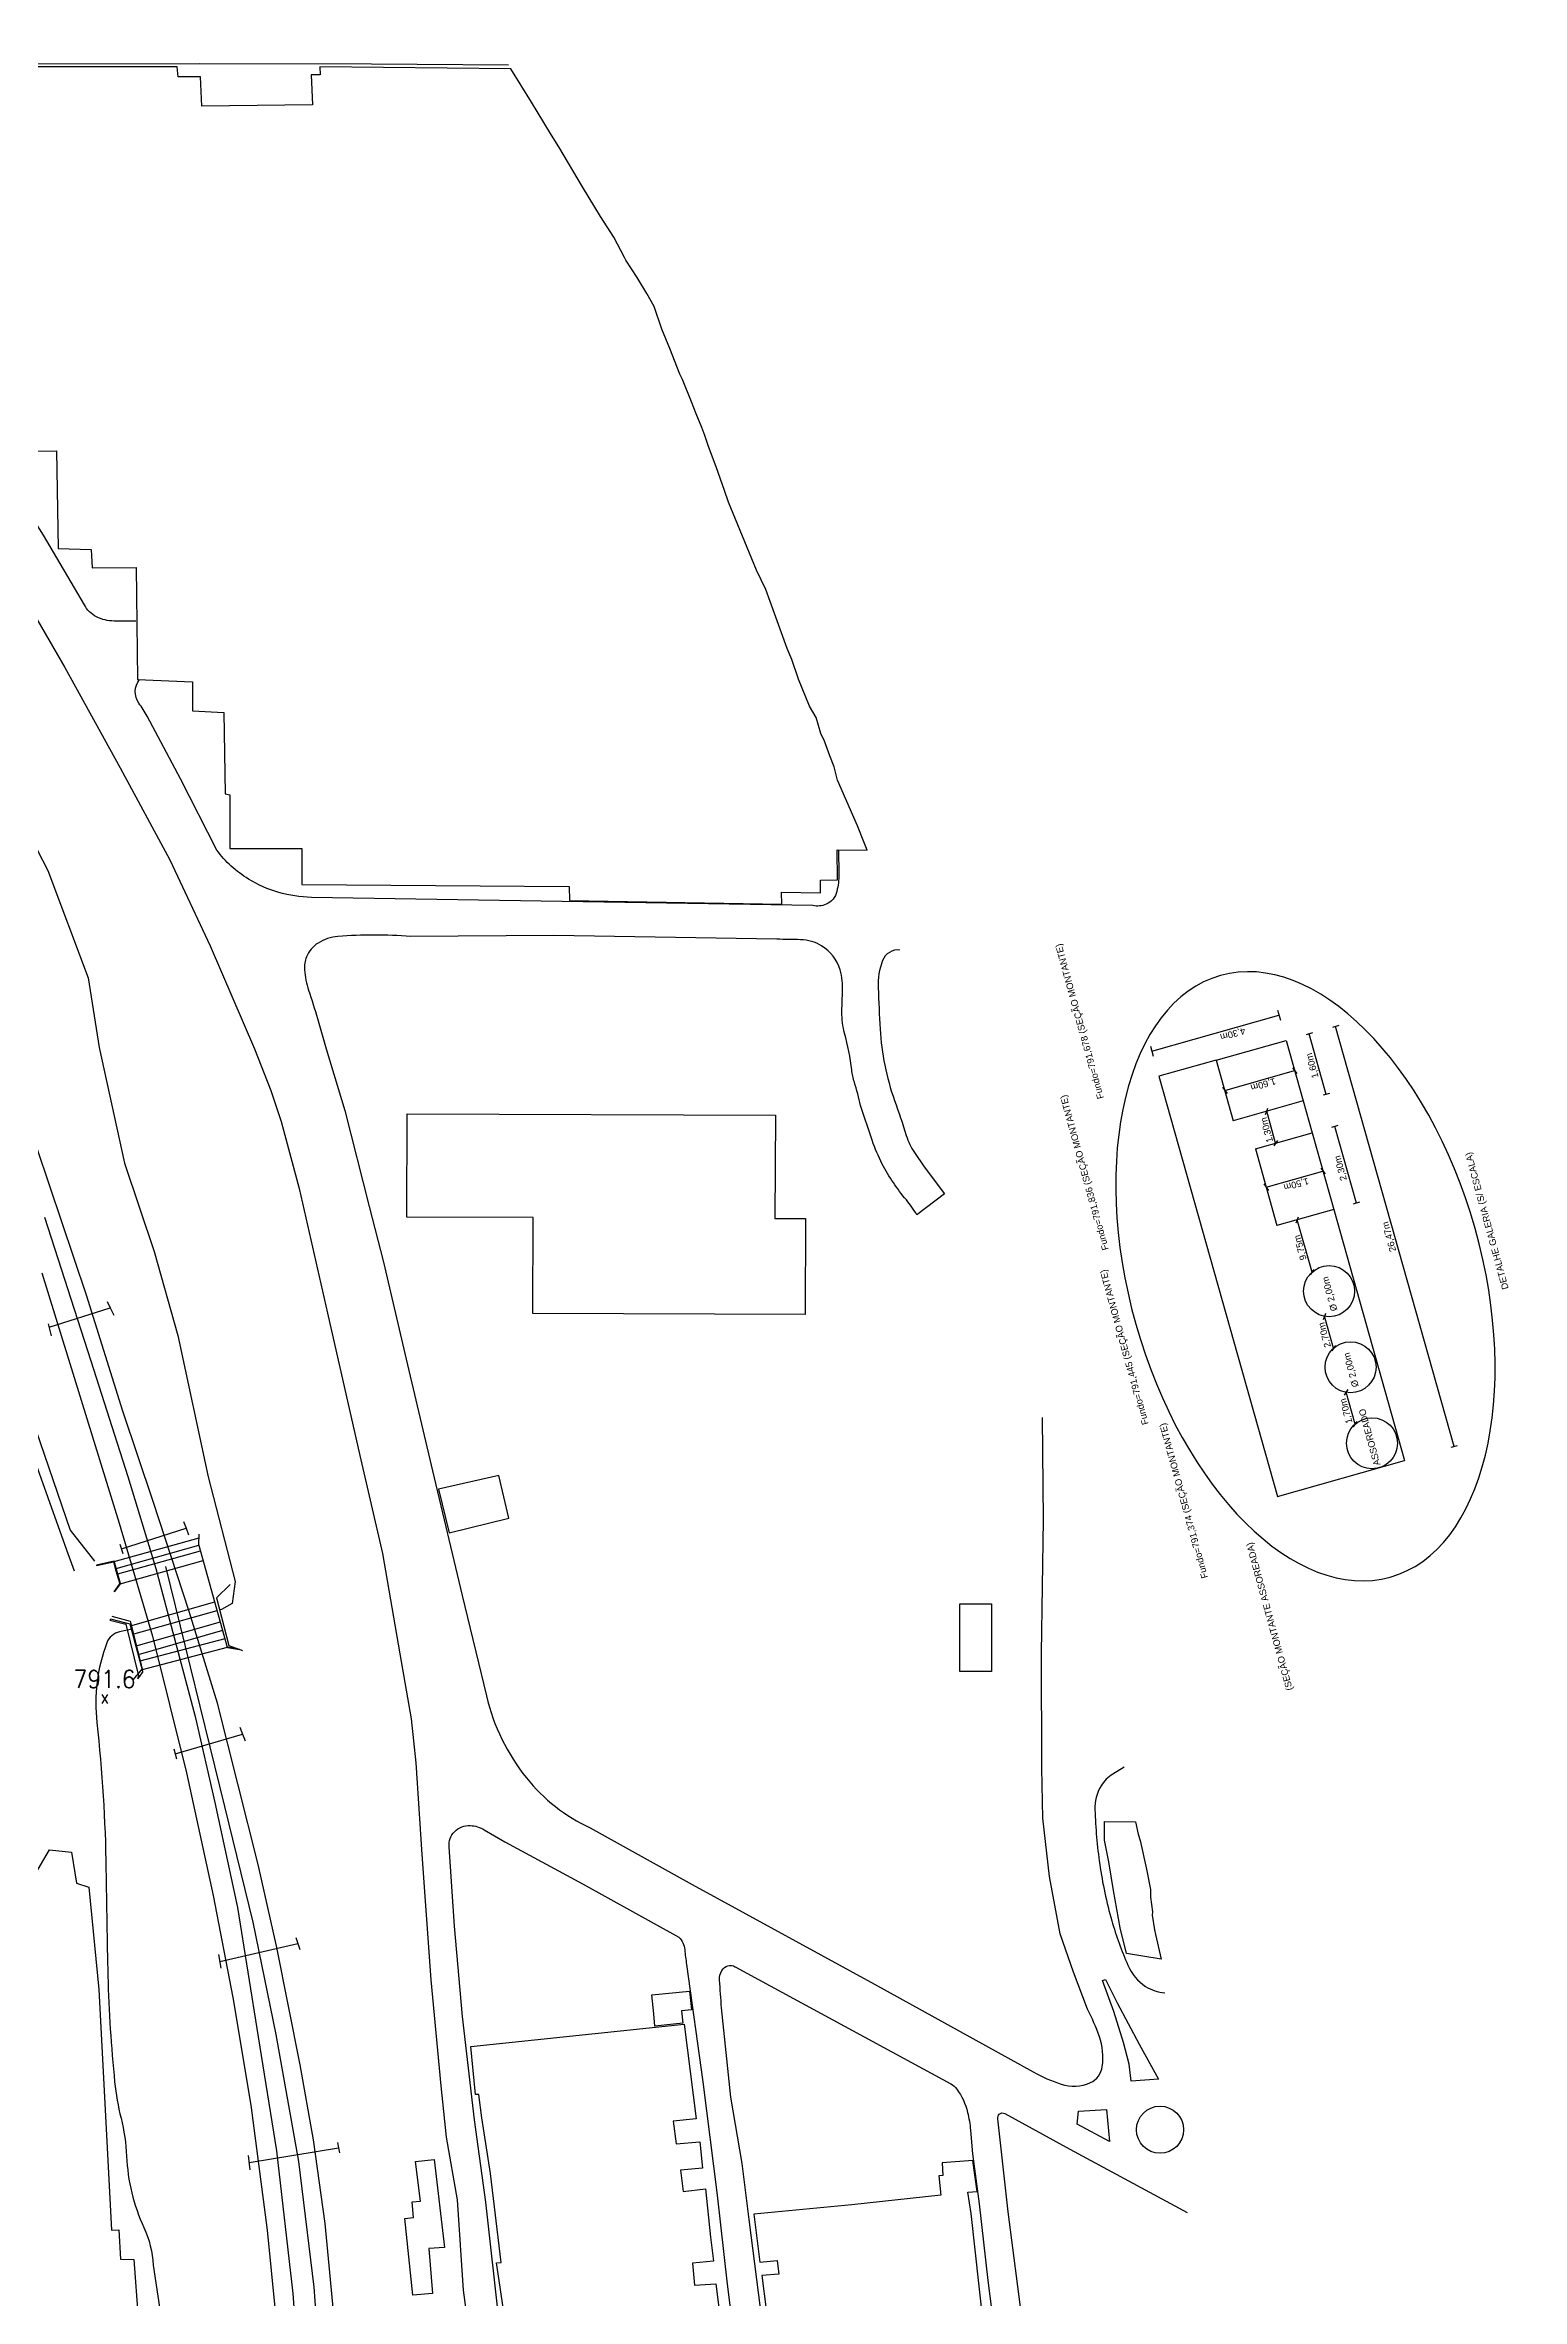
# Model space of a CAD drawing. Header units: metres. Extents: x 320405 to 332543, y 7395686 to 7410003.
# Drawn here: x 321532 to 321867, y 7405717 to 7406227 of the extents above; entities that cross this region are included whole.
import ezdxf
from ezdxf.enums import TextEntityAlignment as Align

# ---------------------------------------------------------------- set-up
doc = ezdxf.new("R2010")
doc.units = ezdxf.units.M
doc.header["$LTSCALE"] = 10
doc.header["$MEASUREMENT"] = 0
doc.linetypes.add('CONTINUO', pattern=[0])
doc.linetypes.add('TRACEJADO', pattern=[8.7, 8, -0.7])
for name, color, linetype in [('ALA', 45, 'Continuous'), ('BUEIRO', 151, 'Continuous'), ('Canaleta de Drenagem', 151, 'Continuous'), ('DETALHES', 45, 'Continuous'), ('Edificações', 30, 'Continuous'), ('Hidrografia', 140, 'Continuous'), ('Linha Férrea', 20, 'Continuous'), ('Pontes e Viadutos', 190, 'Continuous'), ('Pontos Cotados', 45, 'Continuous'), ('Portico', 45, 'Continuous'), ('Vias Primárias', 230, 'Continuous')]:
    doc.layers.add(name, color=color, linetype=linetype)
doc.styles.add('ARIAL', font='arial.ttf')
doc.styles.add('Style-STANDARD', font='STANDARD.shx')

msp = doc.modelspace()

# ---------------------------------------------------------------- linework, layer by layer
at = {"layer": 'ALA', "linetype": 'CONTINUO'}
for points in [[(321544.1156498817, 7405882.955606055, 793.8762257657573), (321544.0864678511, 7405882.909992536, 792.3997378530358), (321547.9279762477, 7405883.728216152, 792.3118722186357), (321548.1277575839, 7405883.857929697, 794.6757869288888)], [(321548.1277575839, 7405883.857929697, 794.6757869288888), (321544.1156498817, 7405882.955606055, 793.8762257657573)], [(321549.5600559649, 7405878.863835595, 794.5541858836173), (321548.1539188463, 7405876.993467357, 792.9888464060822), (321548.1091092454, 7405876.951411602, 791.9108262322469)], [(321548.1091092454, 7405876.951411602, 791.9108262322469), (321549.3763420031, 7405878.736610281, 791.8572696053183)], [(321551.752806511, 7405869.635984144, 794.5143597889094), (321550.8675435478, 7405869.837706737, 793.6958658942909)], [(321573.8073333293, 7405864.337385605, 796.013287218205), (321576.553226423, 7405863.842716386, 795.9520924909463)], [(321576.553226423, 7405863.842716386, 795.9520924909463), (321576.5945682295, 7405863.90608191, 791.7055647694011), (321573.8597534965, 7405864.374923491, 792.1195278779866)]]:
    msp.add_polyline3d(points, dxfattribs=at)
at = {"layer": 'BUEIRO', "linetype": 'TRACEJADO', "flags": 128}
for points in [[(321548.147365378, 7405883.789561842), (321567.3499786685, 7405889.156744711)], [(321548.5885533087, 7405882.251241286), (321567.3357939783, 7405887.491146263)], [(321548.9453798648, 7405881.007069384), (321567.6842011599, 7405886.244621122)], [(321549.4878366567, 7405878.767773341), (321568.3040449133, 7405884.026954949)], [(321551.8505857519, 7405869.272894677), (321570.9227529075, 7405874.657787143)], [(321552.3706918443, 7405867.34155381), (321571.4611263741, 7405872.731603941)], [(321553.082742122, 7405864.697455187), (321572.1822850994, 7405870.151454831)], [(321553.6028692659, 7405862.766036147), (321572.720665161, 7405868.22524803)], [(321553.9964990356, 7405861.304347327), (321573.2419689322, 7405866.360136488)], [(321554.5165767843, 7405859.373111711), (321573.7804064855, 7405864.433723996)]]:
    msp.add_lwpolyline(points, dxfattribs=at)
at = {"layer": 'BUEIRO', "linetype": 'CONTINUO'}
for points in [[(321573.8073333293, 7405864.337385605, 796.013287218205), (321567.2900399239, 7405887.65484432, 795.8694939994305), (321567.3845286244, 7405890.02250855, 795.9335174576044)], [(321548.0535, 7405883.769, 793.912), (321547.9279762477, 7405883.728216152, 792.3118722186357), (321548.3776781274, 7405882.19232156, 792.3118722186357), (321548.4789, 7405882.2364, 793.912)], [(321548.4789, 7405882.2364, 793.912), (321548.0535, 7405883.769, 793.912)], [(321549.5600559649, 7405878.863835595, 794.5541858836173), (321548.1277575839, 7405883.857929697, 794.6757869288888)], [(321548.3776781274, 7405882.19232156, 792.3118722186357), (321548.7383412896, 7405880.949201536, 791.8572696053183)], [(321548.8504, 7405881.0032, 793.357), (321548.7383412896, 7405880.949201536, 791.8572696053183), (321549.3763420031, 7405878.736610281, 791.8572696053183), (321549.4477, 7405878.805, 793.357)], [(321549.4477, 7405878.805, 793.357), (321548.8504, 7405881.0032, 793.357)], [(321547.3848867292, 7405870.756870784, 791.9136010025884), (321547.1463135594, 7405870.513409616, 791.3470619698065), (321550.7592317191, 7405869.618558674, 791.5117706951195)], [(321550.8675435478, 7405869.837706737, 793.6958658942909), (321547.3848867292, 7405870.756870784, 791.9136010025884)], [(321550.8675435478, 7405869.837706737, 793.6958658942909), (321550.7592317191, 7405869.618558674, 791.5117706951195), (321553.6635914341, 7405857.874810905, 791.539668130772), (321553.7534153945, 7405857.697150567, 793.6958658942909)], [(321554.6448231193, 7405858.896886971, 794.4979366641223), (321551.752806511, 7405869.635984144, 794.5143597889094)], [(321554.6448231193, 7405858.896886971, 794.4979366641223), (321553.7534153945, 7405857.697150567, 793.6958658942909), (321553.4168190684, 7405857.219222384, 792.4165532913083)], [(321553.6635914341, 7405857.874810905, 791.539668130772), (321553.4168190684, 7405857.219222384, 792.4165532913083)]]:
    msp.add_polyline3d(points, dxfattribs=at)
at = {"layer": 'Canaleta de Drenagem'}
msp.add_lwpolyline([(321539.1260988715, 7405881.645415102), (321537.414824545, 7405886.37866014), (321524.7283673314, 7405921.933553544), (321500.0000000001, 7405995.617651814), (321498.5996639636, 7406000), (321497.1726465395, 7406001.341287119), (321498.4606408399, 7406004.289485556), (321500.0000000001, 7406002.53788172), (321516.7039621877, 7405953.401084826), (321538.1455319941, 7405890.915311732), (321543.6472168471, 7405883.860607535)], dxfattribs=at)
at = {"layer": 'DETALHES'}
for p, q in [((321783.2643113721, 7405999.45684756), (321812.1012741337, 7406007.598174271)), ((321811.7868478096, 7406008.711887124), (321812.415700458, 7406006.484461416)), ((321825.6428011167, 7406005.251073102), (321824.1992289819, 7406004.843520043)), ((321782.949885048, 7406000.570560413), (321783.5787376964, 7405998.343134707)), ((321797.8655411452, 7405997.408924443), (321813.7146590624, 7406001.883488852)), ((321813.7146590624, 7406001.883488851), (321817.5858991189, 7405988.171374208)), ((321819.6727381013, 7406003.565589302), (321818.2291659678, 7406003.158036247)), ((321822.8221920806, 7405989.649698132), (321818.9509520347, 7406003.361812774)), ((321851.7958410797, 7405909.855396776), (321824.9210150496, 7406005.047296573)), ((321797.8655411447, 7405997.408924443), (321784.8776963013, 7405993.742162133)), ((321797.8655411451, 7405997.408924443), (321801.7370489638, 7405983.69586137)), ((321799.800418403, 7405990.555498049), (321815.6495363223, 7405995.030062452)), ((321815.1569601411, 7405995.645685197), (321816.1421125035, 7405994.414439708)), ((321784.8776963013, 7405993.742162133), (321811.7493673353, 7405898.561437473)), ((321799.2637543934, 7405991.290605292), (321800.3370824193, 7405989.820390793)), ((321817.5847518157, 7405988.175451476), (321801.737048964, 7405983.69586137)), ((321809.0511652646, 7405985.131704847), (321809.571062264, 7405986.538725499)), ((321811.3472907124, 7405978.604676409), (321809.3111137646, 7405985.835215173)), ((321817.5847482947, 7405988.175450481), (321819.6236164225, 7405980.935355237)), ((321823.543978158, 7405989.853474665), (321822.1004060246, 7405989.445921605)), ((321806.753621289, 7405977.311062738), (321819.6135692353, 7405980.932525869)), ((321819.6135692357, 7405980.932525868), (321824.5077474345, 7405963.557568107)), ((321825.4660333045, 7405982.584803526), (321824.0224611708, 7405982.177250468)), ((321829.6487673619, 7405965.008985715), (321824.7442472465, 7405982.381026999)), ((321806.753621289, 7405977.311062738), (321811.6477871807, 7405959.93170076)), ((321811.7648763938, 7405979.23220122), (321810.9392791649, 7405977.979847746)), ((321809.2017914631, 7405968.614698074), (321822.0606583365, 7405972.245046984)), ((321821.5574876238, 7405972.898196068), (321822.542639986, 7405971.666950578)), ((321808.6664216022, 7405969.348032629), (321809.7397496284, 7405967.877818131)), ((321830.3705534285, 7405965.212762244), (321828.9269812955, 7405964.805209184)), ((321824.5065905233, 7405963.557241917), (321811.6477871806, 7405959.93170076)), ((321816.0013439802, 7405960.528968812), (321816.5212409806, 7405961.935989462)), ((321819.6021971588, 7405949.368588595), (321816.2573373531, 7405961.231363989)), ((321824.5081509009, 7405963.557681866), (321840.5753271906, 7405906.687591958)), ((321820.0179854028, 7405949.99930032), (321819.1923881741, 7405948.746946845)), ((321822.162150756, 7405938.676852204), (321822.6820477555, 7405940.083872855)), ((321824.4582762038, 7405932.149823765), (321822.422099256, 7405939.38036253)), ((321824.875861885, 7405932.777348576), (321824.0502646563, 7405931.524995103)), ((321827.7060541774, 7405922.786113133), (321826.8804569485, 7405921.533759658)), ((321829.3294325108, 7405914.929397631), (321827.2932555629, 7405922.159936395)), ((321829.747018192, 7405915.556922442), (321828.9214209632, 7405914.304568969)), ((321829.3347296116, 7405914.928936827), (321829.3342195777, 7405914.930745705)), ((321852.5176271495, 7405910.059173306), (321851.0740550165, 7405909.651620246)), ((321811.7493673355, 7405898.561437473), (321840.5753271907, 7405906.687591958))]:
    msp.add_line(p, q, dxfattribs=at)
for centre in [(321823.4597576885, 7405945.06549107), (321828.3128471037, 7405927.842191254), (321833.178659307, 7405910.613658615)]:
    msp.add_circle(centre, 5.779050228712218, dxfattribs=at)
at = {"layer": 'DETALHES', "extrusion": (0, 0, -1)}
msp.add_ellipse((321818.093283131, 7405948.433067147), major_axis=(19.24137591071882, -68.15385985391164), ratio=0.5640279578862837, dxfattribs=at)
at = {"layer": 'Edificações'}
for points in [[(321520.7185612029, 7406135.387017772), (321535.0541969641, 7406135.468391236), (321535.4591228563, 7406113.342025951), (321542.9153924464, 7406113.099194334), (321543.1585467997, 7406108.970876428), (321553.1272788279, 7406109.051811709), (321553.3760000838, 7406083.677209476), (321565.8681295371, 7406083.159558765), (321565.8681295371, 7406076.521886314), (321573.0001933231, 7406076.198093642), (321573.2493784875, 7406057.761578092), (321574.3029810787, 7406057.518746476), (321574.3026497155, 7406045.351338545), (321590.6739824699, 7406045.351338545), (321590.6778925563, 7406037.235849738), (321651.2438178287, 7406036.786121152), (321651.3123306773, 7406033.618661325), (321699.4156710267, 7406032.741853865), (321699.3845891538, 7406035.453701264), (321708.1851994513, 7406035.324926531), (321708.2174742319, 7406038.222693095), (321712.0785188267, 7406038.24295269), (321711.962939325, 7406045.092371424), (321718.7612050052, 7406045.020970318), (321718.029098289, 7406046.860295216), (321716.5951903404, 7406050.462806338), (321712.0718862414, 7406060.882759633), (321711.2582554654, 7406063.842032734), (321710.3102619738, 7406066.395109615), (321709.066750414, 7406069.7145493), (321708.3017376777, 7406071.428632597), (321707.1891267304, 7406075.052394216), (321705.7157188276, 7406077.583291776), (321703.1881126462, 7406083.732932935), (321701.6785998399, 7406088.190657835), (321700.6031828079, 7406090.715888332), (321696.7935172506, 7406101.294959562), (321695.7916626621, 7406104.076791476), (321693.7100469172, 7406108.432574322), (321690.4800813579, 7406116.093815424), (321687.3424156457, 7406123.824494803), (321686.4374735054, 7406126.479020556), (321684.5523596745, 7406131.86478711), (321682.8430160167, 7406136.428646457), (321681.9515262287, 7406138.955387749), (321681.3245177956, 7406140.732511972), (321680.0170634083, 7406143.858316885), (321678.9485018294, 7406146.559859161), (321676.9380333322, 7406151.642734821), (321676.3010290462, 7406152.80726389), (321674.0144590549, 7406158.640181516), (321672.2610104329, 7406163.064708565), (321670.4871148853, 7406168.139518404), (321668.7993211257, 7406171.146350042), (321666.6085969209, 7406174.748925864), (321664.0571452396, 7406178.659446034), (321663.7404922303, 7406179.259165969), (321661.3185986316, 7406183.846072873), (321658.2962318045, 7406188.579195689), (321654.2448662727, 7406195.244919637), (321648.8725210351, 7406204.346615659), (321647.2390450994, 7406207.019690545), (321643.9443605774, 7406212.374154978), (321642.6595398113, 7406214.471034842), (321638.0269269184, 7406222.031647917), (321594.6975938756, 7406222.433581825), (321594.7954785798, 7406220.625193823), (321592.7891403706, 7406220.674064298), (321593.0827282105, 7406213.83147609), (321567.9630080069, 7406213.541913372), (321567.6694201669, 7406220.188993904), (321562.6290537635, 7406220.188993904), (321562.3843751393, 7406222.486163982), (321526.8198201891, 7406222.475467121)], [(321500.6828365328, 7405823.782223602), (321505.0955272256, 7405822.347723331), (321504.9495190762, 7405821.655685816), (321520.1928985183, 7405817.215771912), (321530.8652151912, 7405814.104563367), (321533.4401900439, 7405818.451582971), (321538.409183981, 7405817.980607204), (321539.5697450866, 7405810.916804582), (321542.3987869835, 7405810.011210242), (321544.6478699313, 7405786.819572963), (321547.5176483163, 7405732.338317051), (321549.1443206066, 7405732.417619097), (321549.5407509566, 7405725.75691436), (321552.5794785658, 7405725.638753477), (321553.5659447854, 7405712.395562004)], [(321676.714545058, 7405781.972051554), (321676.9938588662, 7405779.206326408), (321670.6657004196, 7405778.567238306), (321670.3863866114, 7405781.332963452), (321669.9554513338, 7405785.600022575), (321678.5056252655, 7405786.463514612), (321678.9365605431, 7405782.196455489), (321676.714545058, 7405781.972051553)], [(321638.0231903299, 7405702.676850305), (321635.5882203547, 7405719.4127507), (321634.7666297106, 7405724.918530798), (321635.8092694032, 7405725.013176247), (321633.4068886185, 7405745.148057384), (321631.4116583122, 7405757.794607284), (321630.7800283442, 7405763.050389974), (321630.0219008605, 7405763.050389974), (321628.9666114163, 7405773.920690792), (321677.3060290065, 7405779.011198346), (321680.0147910622, 7405757.517925698), (321674.8384698408, 7405757.040695827), (321675.4769606911, 7405751.852957794), (321680.8125830211, 7405752.311175188), (321681.449787456, 7405746.345760101), (321676.4325529407, 7405745.86853023), (321677.0697573755, 7405741.096148127), (321682.1665352438, 7405741.652930208), (321683.2835726279, 7405730.736015464), (321683.9214202703, 7405725.322879503), (321679.1456030478, 7405724.843898483), (321679.6230775688, 7405719.812429676), (321684.4807965727, 7405720.130555128), (321685.8420384827, 7405709.382084266)], [(321746.470582518, 7405698.485599598), (321744.1320936988, 7405719.619970032), (321742.3630581027, 7405736.069599216), (321741.5899224392, 7405740.945215737), (321743.6788466681, 7405741.108239396), (321742.6996701359, 7405748.084401166), (321735.7476668388, 7405747.530204115), (321735.9434163843, 7405744.694092782), (321734.9970434451, 7405744.596278587), (321735.451148086, 7405740.213985832), (321715.261501379, 7405738.077917269), (321693.1207912948, 7405735.934010229), (321694.4286469652, 7405725.065127008), (321698.3522139763, 7405725.41035358), (321698.718413564, 7405722.379614512), (321694.8990462014, 7405722.013874479), (321695.8407022841, 7405714.319658117)]]:
    msp.add_lwpolyline(points, dxfattribs=at)
for points in [[(321643.0732597873, 7405961.722371512), (321614.4494646573, 7405961.823332819), (321614.5319584641, 7405985.211360328), (321697.9598060929, 7405984.917095208), (321697.8773122862, 7405961.529067699), (321704.786315445, 7405961.504698394), (321704.7096789498, 7405939.777292063), (321642.9966232921, 7405939.994965181)], [(321621.5950222919, 7405900.192229152), (321624.009624023, 7405890.301821436), (321637.5952428023, 7405893.59881858), (321635.2940600301, 7405903.282257129)], [(321739.742844308, 7405874.244366301), (321746.9137526279, 7405874.244366301), (321746.9137526279, 7405858.905049146), (321739.742844308, 7405858.905049146)], [(321779.6184820371, 7405824.831434316), (321780.1925435124, 7405822.057244936), (321780.6242247944, 7405820.595198122), (321782.0751944243, 7405814.070669411), (321782.9836268594, 7405809.463072987), (321783.0160130258, 7405807.726881055), (321783.4219823076, 7405804.416672694), (321783.3843347285, 7405803.694688274), (321783.8737778701, 7405800.363012722), (321784.1267729203, 7405799.269486075), (321785.4185165555, 7405793.6861512), (321777.5595982184, 7405795.033713883), (321776.0997311267, 7405800.845277998), (321774.6276430885, 7405809.241621831), (321773.5494125694, 7405815.74697461), (321772.5788121399, 7405820.641853774), (321772.5788121399, 7405824.909071004)], [(321613.9721533566, 7405734.979467098), (321615.9448713933, 7405735.190605667), (321615.6629320151, 7405738.708914725), (321617.5653260091, 7405738.849673771), (321616.3683164669, 7405747.901364373), (321620.6660159607, 7405748.323558125), (321622.9931414438, 7405728.363208197), (321619.3999687913, 7405728.152153015), (321620.2453581205, 7405717.948956683), (321615.8070105414, 7405717.597059067)]]:
    msp.add_lwpolyline(points, close=True, dxfattribs=at)
at = {"layer": 'Hidrografia'}
msp.add_lwpolyline([(321392.6866935632, 7406236.220855262), (321408.7134748098, 7406221.514347781), (321424.9097814954, 7406203.277773304), (321443.1254821022, 7406182.081596678), (321458.9791591867, 7406163.193544746), (321476.2285382823, 7406140.179340057), (321484.7209807569, 7406128.861056628), (321504.3575669818, 7406096.027727035), (321518.640383441, 7406068.16258642), (321533.102599964, 7406040.388485108), (321542.2419960488, 7406016.077924054), (321544.7247683395, 7406000.285981674), (321550.4890309, 7405974.08119998), (321557.1691152123, 7405954.06554432), (321562.573649828, 7405935.007167443), (321569.4023836944, 7405903.00017675), (321575.5176924824, 7405879.246187514), (321574.8445611754, 7405874.33576158), (321572.4399906117, 7405872.939447567), (321572.0358010692, 7405872.85127613)], dxfattribs=at)
msp.add_lwpolyline([(321552.1657166545, 7405868.516740727), (321549.3371459686, 7405867.899705614, 0.2550795892970629), (321546.4266499941, 7405865.37627761, 0.1174688097843974), (321544.1897492353, 7405847.302166531, -0.02442566297862024), (321546.2516901979, 7405814.027249924, 0.002790856743580493), (321546.7009524929, 7405789.912170771, 0.01959762409051235), (321548.2261512623, 7405765.88753808, 0.03531619125859971), (321549.6622133174, 7405757.678922151, -0.0494480444270615), (321550.917085947, 7405749.084188228, 0.09659136757436276), (321554.8611701725, 7405732.879553245, -0.09662886505580104), (321556.9264910402, 7405724.391246638), (321560.9612362511, 7405697.76436426)], format="xyb", dxfattribs=at)
at = {"layer": 'Linha Férrea', "flags": 128}
for points in [[(321598.4110293074, 7405707.615258036), (321595.9640527883, 7405733.810116323), (321593.3196115033, 7405752.816423448), (321590.2710213759, 7405769.751037592), (321584.9782795597, 7405796.343323376), (321580.7429712134, 7405815.146247021), (321571.5155134524, 7405851.703572836), (321565.0778619181, 7405872.496802714), (321556.9607950615, 7405897.443508507), (321550.0499570577, 7405917.841979305), (321541.8649245868, 7405944.139071355), (321530.6636767765, 7405977.408822875)], [(321532.3272263086, 7405961.869624538), (321542.8097967081, 7405929.287490966), (321551.2199518763, 7405903.111061441), (321557.5516885415, 7405882.247618816), (321566.4776962906, 7405848.730788471), (321570.9394137497, 7405829.217231773), (321576.0589182902, 7405805.431871501), (321580.7770612218, 7405776.142899222), (321584.8689342496, 7405750.300105328), (321588.6428482676, 7405717.985980982), (321590.4333241206, 7405692.910857575)], [(321531.7153213769, 7405949.187968266), (321549.2566675527, 7405892.519193358), (321556.8349407536, 7405866.875530153), (321564.5146263696, 7405835.955570795), (321570.5299048431, 7405808.149571788), (321575.0186370258, 7405785.019975225), (321579.0957162764, 7405760.651982572), (321582.8243913524, 7405732.290535692), (321585.5166444102, 7405704.859199242)], [(321593.832033643, 7405565.322955288), (321596.3343260249, 7405606.549095234), (321597.2052292598, 7405634.587580155), (321596.880838173, 7405663.813594447), (321595.2503066364, 7405694.376986458), (321593.4036573104, 7405719.379478864), (321589.9281916682, 7405747.844660492), (321584.8228376972, 7405776.630635989), (321579.6072808058, 7405802.08659267), (321573.1925703464, 7405828.299212612), (321559.816422877, 7405882.654302388)]]:
    msp.add_lwpolyline(points, dxfattribs=at)
at = {"layer": 'Pontes e Viadutos'}
for points in [[(321574.3855821535, 7405878.605316755), (321571.3320638754, 7405875.584683451), (321574.1076950075, 7405864.803769041), (321577.169100004, 7405863.650721211)], [(321547.5768118366, 7405871.459749594), (321551.709375479, 7405870.289229549), (321554.4850066105, 7405859.508315139), (321552.3610344474, 7405857.020251213)]]:
    msp.add_lwpolyline(points, dxfattribs=at)
at = {"layer": 'Portico'}
for points in [[(321533.3738287933, 7405936.88548378), (321547.1973227991, 7405941.303790023)], [(321546.5299162569, 7405942.688226691), (321547.1973227991, 7405941.303790023), (321548.0065380001, 7405939.625192158)], [(321533.1803521853, 7405937.677047279), (321533.8527750257, 7405934.925989248)], [(321563.8012700956, 7405892.904374822), (321564.4223355966, 7405891.353427569), (321564.9399698045, 7405889.854207209)], [(321549.4329197311, 7405887.74567219), (321550.0482523198, 7405885.611273724)], [(321549.7405860255, 7405886.678472957), (321564.4223355966, 7405891.353427569)], [(321561.9369986717, 7405840.229833569), (321577.1890535827, 7405844.679518348)], [(321576.5629717835, 7405846.243123842), (321577.1890535827, 7405844.679518348), (321577.7863212507, 7405843.18787459)], [(321561.6105809767, 7405841.387281382), (321562.2634163668, 7405839.072385755)], [(321572.0558277817, 7405793.202900029), (321589.729082661, 7405797.286511561)], [(321589.2544452954, 7405798.603828289), (321589.729082661, 7405797.286511561), (321590.2252058528, 7405795.9095627)], [(321571.7919943794, 7405794.757285322), (321572.3196611839, 7405791.648514736)], [(321578.6748333581, 7405747.614239756), (321598.9605047186, 7405750.969533523)], [(321598.6934465531, 7405752.202461966), (321598.9605047186, 7405750.969533523), (321599.1984735626, 7405749.870901859)], [(321578.5157450413, 7405749.256607649), (321578.8339216749, 7405745.971871864)]]:
    msp.add_lwpolyline(points, dxfattribs=at)
at = {"layer": 'Vias Primárias'}
for points in [[(321553.0556380932, 7406096.904328291), (321548.1187232965, 7406096.904328291, -0.1179127286743127), (321544.0898100789, 7406097.867844759, -0.1589715018699901), (321541.3660041598, 7406100.588326973), (321532.1067871235, 7406116.371660315), (321512.0123231591, 7406148.114090588), (321497.6417617112, 7406170.258576097), (321487.2519995369, 7406185.714894821), (321475.8364692843, 7406202.127332425, -0.1456163358135583), (321474.1304124527, 7406207.301029999, -0.1087891279491462), (321475.5490448008, 7406214.782336756, -0.176589892491105), (321481.7965675258, 7406221.439031575, -0.09853486547454693), (321488.322302836, 7406223.252703568), (321516.6952811605, 7406223.139342624), (321567.3988952092, 7406223.193651743), (321606.4152611399, 7406223.132872957), (321637.4666311988, 7406222.94607337)], [(321712.2672608544, 7406045.089175183), (321712.3353916185, 7406039.581658311, -0.06166065827283849), (321711.8960039484, 7406035.632145514, -0.2338854851066525), (321709.4795043077, 7406032.724867766, -0.1651074805777881), (321706.4587969162, 7406032.450589959), (321592.7980871784, 7406034.297512433, -0.1340269897726826), (321578.5517206767, 7406038.436011687, -0.09609938164779468), (321571.3657109537, 7406045.007904891), (321563.1198027375, 7406061.149802144), (321555.5667750781, 7406075.328915749, 0.03401628251096792), (321553.7093515137, 7406078.308339308, -0.3417181292990967), (321553.8863669428, 7406083.656060819, -0.3417181292990967)], [(321726.1812455346, 7406022.360715603, 0.3415050828167971), (321722.248388348, 7406019.968256149, 0.1027679055724632), (321721.2495932383, 7406013.829366695, 0.002789557720616205), (321721.7106520651, 7406004.448529532, 0.07266561042825766), (321724.9800144399, 7405988.30075545, -0.01150610182387014), (321727.6429820663, 7405980.313964049, 0.07275891548685082), (321729.4669379423, 7405976.480312426), (321731.6521460341, 7405973.211996311), (321736.3167465115, 7405967.083674839), (321730.0358886435, 7405962.329500393, 0.0469127982732629), (321727.6562365963, 7405965.743706215, -0.05551035244270557), (321722.196298045, 7405973.871000231, -0.03921670323363816), (321719.9108194337, 7405979.242937692), (321717.26892651, 7405987.113326631, 0.02312471473352272), (321715.8750138605, 7405992.415592734, -0.04593942720883486), (321715.2811446429, 7405995.181491497, 0.03725924235053908), (321713.6475900906, 7406003.488518541, -0.07296546051484269), (321713.0531906918, 7406008.297388741), (321713.1572387525, 7406012.88188263, 0.09751590082004553), (321712.630967638, 7406017.89419938, 0.1820706675249667), (321708.4457172388, 7406023.295469434, 0.1336120111971738), (321703.6491679151, 7406024.704516578, 0.0007077581428324787), (321698.2787637142, 7406024.804731982), (321647.7700575294, 7406025.67573994), (321615.284132267, 7406025.442651488, 0.03746329467253495), (321598.8193550759, 7406025.442651488, 0.1240478755381072), (321594.3297143949, 7406023.946225173, 0.1539178388212741), (321591.7177767091, 7406020.824984444, 0.1186385102375789), (321591.2513497976, 7406017.843524615, 0.06007616819130424), (321592.1834083487, 7406013.268954319, -0.009674282197229697), (321594.1895477399, 7406006.821505552), (321596.168164034, 7406000.000000001), (321600.3539453869, 7405985.989287546), (321605.9378458917, 7405964.250353672), (321609.1706078258, 7405951.614560832), (321614.3130534412, 7405929.665655822), (321620.2657263646, 7405904.327276306), (321626.9497264505, 7405876.137942384), (321632.4594436665, 7405853.354489661, 0.1096464345227916), (321641.5640487555, 7405834.777380885, 0.1156800659081568), (321655.9588228299, 7405823.4584523), (321679.0924312107, 7405810.60943619), (321720.4391090157, 7405788.064806873), (321756.424650585, 7405768.166997991, 0.0445307767777968), (321762.7428798884, 7405765.374998942, 0.1936344669353008), (321769.3477654264, 7405765.741572857, 0.2527615615223347), (321772.0631739617, 7405769.406478126, 0.1206440773754491), (321771.4028140494, 7405776.149987207, 0.03599603340855103), (321768.6869767089, 7405782.40367482), (321765.5298988817, 7405790.783507816), (321762.5203300219, 7405799.452113668), (321760.0984386033, 7405812.426045093), (321758.5570985355, 7405825.677575372), (321758.3373359023, 7405836.984662851), (321758.2644390289, 7405863.03751127), (321758.7048219054, 7405893.281026681), (321758.4802407057, 7405916.409165889)], [(321777.0387986687, 7405837.192917061), (321774.4501177614, 7405835.631858343, 0.1216555920332149), (321771.8009596199, 7405832.986038565, 0.1452203107209205), (321770.3818290163, 7405827.552722693, 0.02744474996595247), (321771.4705652612, 7405815.186857007, 0.0344751371905081), (321774.215561351, 7405802.40947124, 0.03314394887317702), (321777.8629778534, 7405792.317264417, 0.1445554244158891), (321781.8838836309, 7405787.545299254, 0.1297695904939446), (321786.2149174869, 7405786.084088852, 0.03365898916865642)], [(321635.4947408346, 7405710.170768544), (321632.3629625105, 7405738.648291605), (321629.8130727584, 7405757.293695203), (321627.0440635809, 7405780.726407367), (321625.2561605587, 7405801.200761301), (321624.0499317059, 7405819.165968487, -0.2283780718387527), (321625.2561605587, 7405822.601723365, -0.2104350199730601), (321628.8300369799, 7405823.984964516, -0.1214506799186135), (321632.0019085844, 7405823.047932877), (321636.6829598716, 7405820.311720441), (321654.4187691774, 7405810.721009416), (321676.1115922951, 7405798.710043315, -0.1679371871320402), (321677.4254512374, 7405795.851750758, 0.01031957797857612), (321677.8227391976, 7405792.52139839), (321681.5580607532, 7405765.893756068), (321684.758662302, 7405740.223325295), (321687.0268270785, 7405720.086526232), (321691.1583645815, 7405687.145156894)], [(321694.5626485707, 7405714.645788822), (321691.9921761721, 7405734.730970677), (321690.4390439629, 7405747.415545532), (321687.865141123, 7405762.455666325), (321685.7768601017, 7405782.688945375, -0.0004656342830483571), (321685.3058176578, 7405788.957059123, -0.1549711338430455), (321685.8323903671, 7405791.171846015, -0.40185816692669), (321688.852893758, 7405791.993718741), (321704.7360504658, 7405783.34662701), (321737.7555468967, 7405765.461472361, -0.09654038583246718), (321739.0747659033, 7405764.260684287, -0.1017457317220479), (321741.5292465122, 7405759.007319851, -0.03623991081823007), (321742.1868191911, 7405754.979759906), (321742.6713689968, 7405749.573711931), (321744.1631820713, 7405738.250780719), (321746.1292536283, 7405720.92290848), (321748.5625083829, 7405701.944286192)], [(321753.9903238176, 7405711.359048409), (321750.7301183547, 7405736.458187578), (321748.4145706103, 7405757.555366937, -0.2718201695295127), (321748.7149486094, 7405758.58337495, -0.3248672624275024), (321749.961485145, 7405758.743146474), (321764.6926568501, 7405750.681188765), (321791.2589507417, 7405736.338508502)]]:
    msp.add_lwpolyline(points, format="xyb", dxfattribs=at)
msp.add_lwpolyline([(321520.9636374629, 7406113.797634872), (321536.9643072854, 7406086.399083571), (321549.4445076617, 7406063.626344392), (321560.7540016741, 7406042.759553736), (321569.8776248683, 7406023.289463728), (321579.9481808904, 7406000.000000001), (321583.6054599109, 7405990.537689317), (321585.9495231969, 7405983.502405412), (321590.0040901777, 7405968.356131617), (321596.4739020972, 7405940.083909962), (321603.8251229776, 7405907.810812542), (321608.961136516, 7405885.60782411), (321612.8257428207, 7405862.924854001), (321615.4470286282, 7405848.154243419), (321616.4665128434, 7405838.218555986), (321617.8063144966, 7405817.440502735), (321619.9089604899, 7405789.026104437), (321622.140033622, 7405765.043364624), (321623.351622539, 7405753.373622469), (321625.8378347282, 7405739.219333044), (321627.2395987237, 7405718.700616662), (321629.5978125792, 7405700.795282103)], dxfattribs=at)
for points in [[(321778.6281806219, 7405766.036266264), (321778.149634088, 7405769.920482132), (321776.8930206316, 7405774.822282504), (321774.705471221, 7405781.862402918), (321772.129638758, 7405788.898937644), (321772.7814225676, 7405789.142847721), (321775.4299375013, 7405783.79208603), (321780.4242309417, 7405774.481141948), (321784.8177683839, 7405766.536010912)], [(321773.7016383933, 7405752.370630875), (321766.3637104722, 7405756.309882862), (321766.6390033707, 7405759.271993555), (321772.9983979673, 7405759.638484082)]]:
    msp.add_lwpolyline(points, close=True, dxfattribs=at)
msp.add_circle((321785.1421594706, 7405755.074238579), 5.335331724381792, dxfattribs=at)

# ---------------------------------------------------------------- texts
at = {"layer": 'DETALHES', "style": 'ARIAL'}
for s, rotation, p in [('Fundo=791,678 (SEÇÃO MONTANTE)', 105.3256815489914, (321772.4218046841, 7405988.837053119)), ('4,30m', 195.3256816259237, (321804.2460450823, 7406004.814654801)), ('1,60m', 105.3256815489914, (321821.0854070457, 7405993.550249076)), ('1,60m', 195.3256816259237, (321811.1423606245, 7405993.378556835)), ('Fundo=791,836 (SEÇÃO MONTANTE)', 105.3256815489914, (321773.5280221608, 7405954.562015871)), ('1,30m', 105.3256815489914, (321810.7874339239, 7405978.975113372)), ('2,30m', 105.3256815907842, (321827.5108893996, 7405970.321696979)), ('DETALHE GALERIA (S/ ESCALA)', 105.3256815489914, (321864.1699945761, 7405945.680644207, 731.9322146861202)), ('1,50m', 195.3256816259237, (321818.6372137761, 7405970.767336433)), ('26,47m', 105.3256815489914, (321838.6677760887, 7405954.226659283)), ('9,75m', 105.3256815489914, (321818.3801135037, 7405952.323453126)), ('Fundo=791,445 (SEÇÃO MONTANTE)', 105.3256815489914, (321782.5535126692, 7405915.008890188)), ('Ø 2,00m', 105.3256815489914, (321825.3442579941, 7405940.761504205)), ('2,70m', 105.3256815489914, (321823.8984194153, 7405932.520260728)), ('Ø 2,00m', 105.3256815489914, (321830.1973474091, 7405923.538204388)), ('1,70m', 105.3256815489914, (321828.7695757223, 7405915.299834594)), ('Fundo=791,374 (SEÇÃO MONTANTE)', 105.3256815489914, (321796.0259223806, 7405880.213849192)), ('ASSOREADO', 105.3256815489914, (321835.1003218717, 7405905.766711283)), ('(SEÇÃO MONTANTE ASSOREADA)', 105.3256815489914, (321815.2466775364, 7405854.81396929))]:
    msp.add_text(s, height=1.5, rotation=rotation, dxfattribs=at).set_placement(p)
at = {"layer": 'Pontos Cotados', "linetype": 'Continuous', "style": 'Style-STANDARD'}
for s, height, p in [('791.6', 4, (321545.94, 7405857.17, 791.5500000000002)), ('x', 3, (321545.94, 7405853.17, 791.5500000000002))]:
    msp.add_text(s, height=height, dxfattribs=at).set_placement(p, align=Align.MIDDLE_CENTER)

doc.saveas('drawing.dxf')
